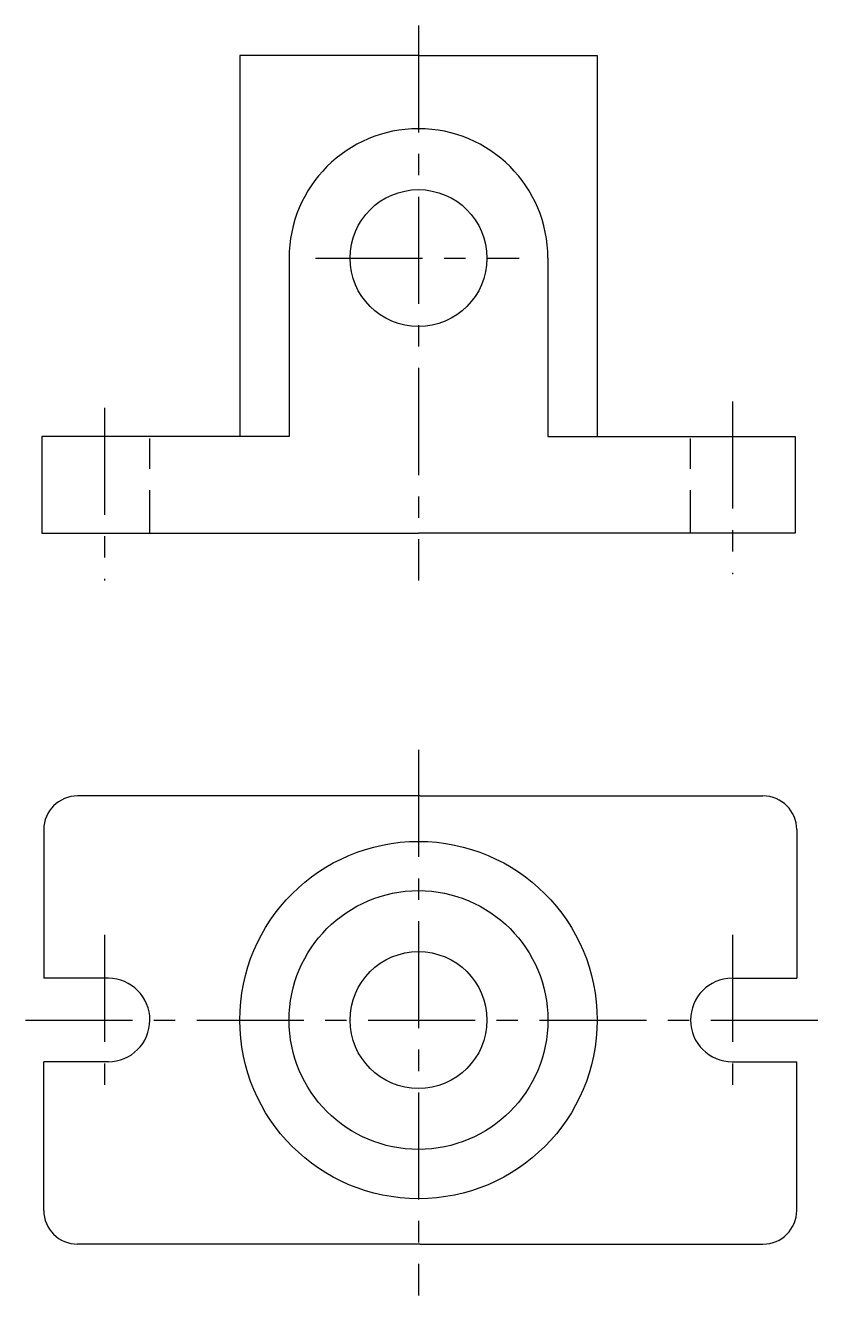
# Model space of a CAD drawing. Header units: millimetres. Extents: x 38 to 273, y 175 to 552.
import ezdxf

# ---------------------------------------------------------------- set-up
doc = ezdxf.new("R2010")
doc.units = ezdxf.units.MM
doc.linetypes.add('CENTER', pattern=[50.8, 31.75, -6.35, 6.35, -6.35])
doc.linetypes.add('DASHED', pattern=[19.05, 12.7, -6.35])
for name, color, linetype in [('点画线', 1, 'CENTER'), ('粗实线', 7, 'Continuous'), ('虚线', 2, 'DASHED')]:
    doc.layers.add(name, color=color, linetype=linetype)

msp = doc.modelspace()

# ---------------------------------------------------------------- linework, layer by layer
at = {"layer": '点画线'}
for p, q in [((154.72, 551.7), (154.72, 387.11)), ((124.19, 482.69), (184.58, 482.69)), ((61.65, 438.32), (61.65, 387.11)), ((247.78, 440.14), (247.78, 388.94)), ((154.72, 336.82), (154.72, 174.98)), ((61.65, 281.96), (61.65, 234.41)), ((247.78, 281.96), (247.78, 232.58)), ((38.17, 256.7), (273.35, 256.7))]:
    msp.add_line(p, q, dxfattribs=at)
at = {"layer": '粗实线'}
for p, q in [((154.72, 542.79), (101.73, 542.79)), ((101.73, 542.79), (101.73, 429.74)), ((154.72, 542.79), (207.71, 542.79)), ((207.71, 542.79), (207.71, 429.74)), ((116.34, 482.69), (116.34, 429.76)), ((193.1, 482.69), (193.1, 429.76)), ((101.73, 429.74), (43.01, 429.74)), ((43.01, 429.74), (43.01, 401.12)), ((116.34, 429.76), (101.73, 429.74)), ((193.1, 429.76), (207.71, 429.74)), ((207.71, 429.74), (266.42, 429.74)), ((266.42, 429.74), (266.42, 401.12)), ((43.01, 401.12), (154.72, 401.12)), ((266.42, 401.12), (154.72, 401.12)), ((155.23, 323.17), (53.61, 323.17)), ((155.23, 323.17), (256.86, 323.17)), ((43.61, 313.17), (43.61, 269.09)), ((266.86, 313.17), (266.86, 269.09)), ((62.78, 269.09), (43.61, 269.09)), ((247.69, 269.09), (266.86, 269.09)), ((43.61, 200.23), (43.61, 244.31)), ((62.78, 244.31), (43.61, 244.31)), ((247.69, 244.31), (266.86, 244.31)), ((266.86, 200.23), (266.86, 244.31)), ((155.23, 190.23), (53.61, 190.23)), ((155.23, 190.23), (256.86, 190.23))]:
    msp.add_line(p, q, dxfattribs=at)
for centre, radius in [((154.72, 482.69), 20.3), ((154.72, 256.7), 52.99), ((154.72, 256.7), 38.38), ((154.72, 256.7), 20.3)]:
    msp.add_circle(centre, radius, dxfattribs=at)
for centre, radius, start, end in [((154.72, 482.69), 38.38, 0, 180), ((53.61, 313.17), 10, 90, 180), ((256.86, 313.17), 10, 0, 90), ((62.68, 256.7), 12.39, 270, 89.566), ((247.78, 256.7), 12.39, 90.434, 270), ((53.61, 200.23), 10, 180, 270), ((256.86, 200.23), 10, 270, 0)]:
    msp.add_arc(centre, radius, start, end, dxfattribs=at)
at = {"layer": '虚线'}
for p, q in [((75.08, 401.12), (75.08, 429.17)), ((235.39, 401.12), (235.39, 429.17))]:
    msp.add_line(p, q, dxfattribs=at)

doc.saveas('drawing.dxf')
